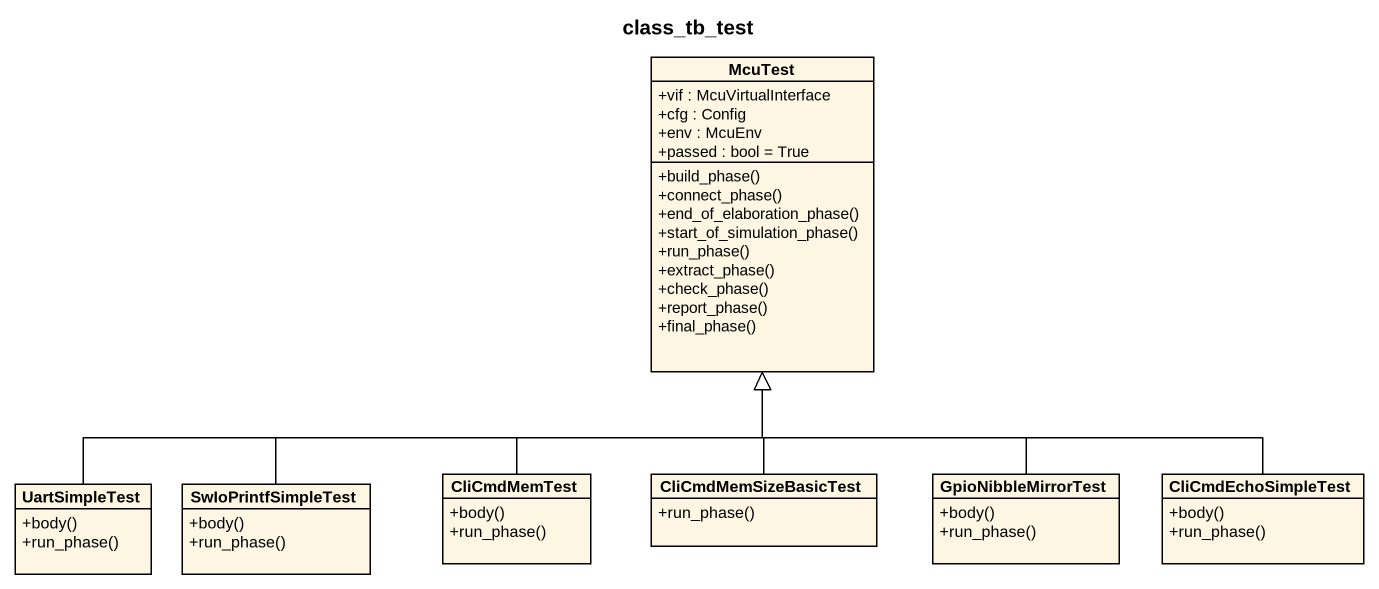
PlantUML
@startuml
title class_tb_test
hide circle
hide empty members
skinparam classAttributeIconSize 0
class McuTest {
  +vif : McuVirtualInterface
  +cfg : Config
  +env : McuEnv
  +passed : bool = True
  +build_phase()
  +connect_phase()
  +end_of_elaboration_phase()
  +start_of_simulation_phase()
  +run_phase()
  +extract_phase()
  +check_phase()
  +report_phase()
  +final_phase()
}
class CliCmdMemTest {
  +body()
  +run_phase()
}
class CliCmdMemSizeBasicTest {
  +run_phase()
}
class GpioNibbleMirrorTest {
  +body()
  +run_phase()
}
class CliCmdEchoSimpleTest {
  +body()
  +run_phase()
}
class UartSimpleTest {
  +body()
  +run_phase()
}
class SwIoPrintfSimpleTest {
  +body()
  +run_phase()
}
CliCmdMemTest -up-|> McuTest
CliCmdMemSizeBasicTest -up-|> McuTest
GpioNibbleMirrorTest -up-|> McuTest
CliCmdEchoSimpleTest -up-|> McuTest
UartSimpleTest -right-|> McuTest
SwIoPrintfSimpleTest -up-|> McuTest
@enduml
